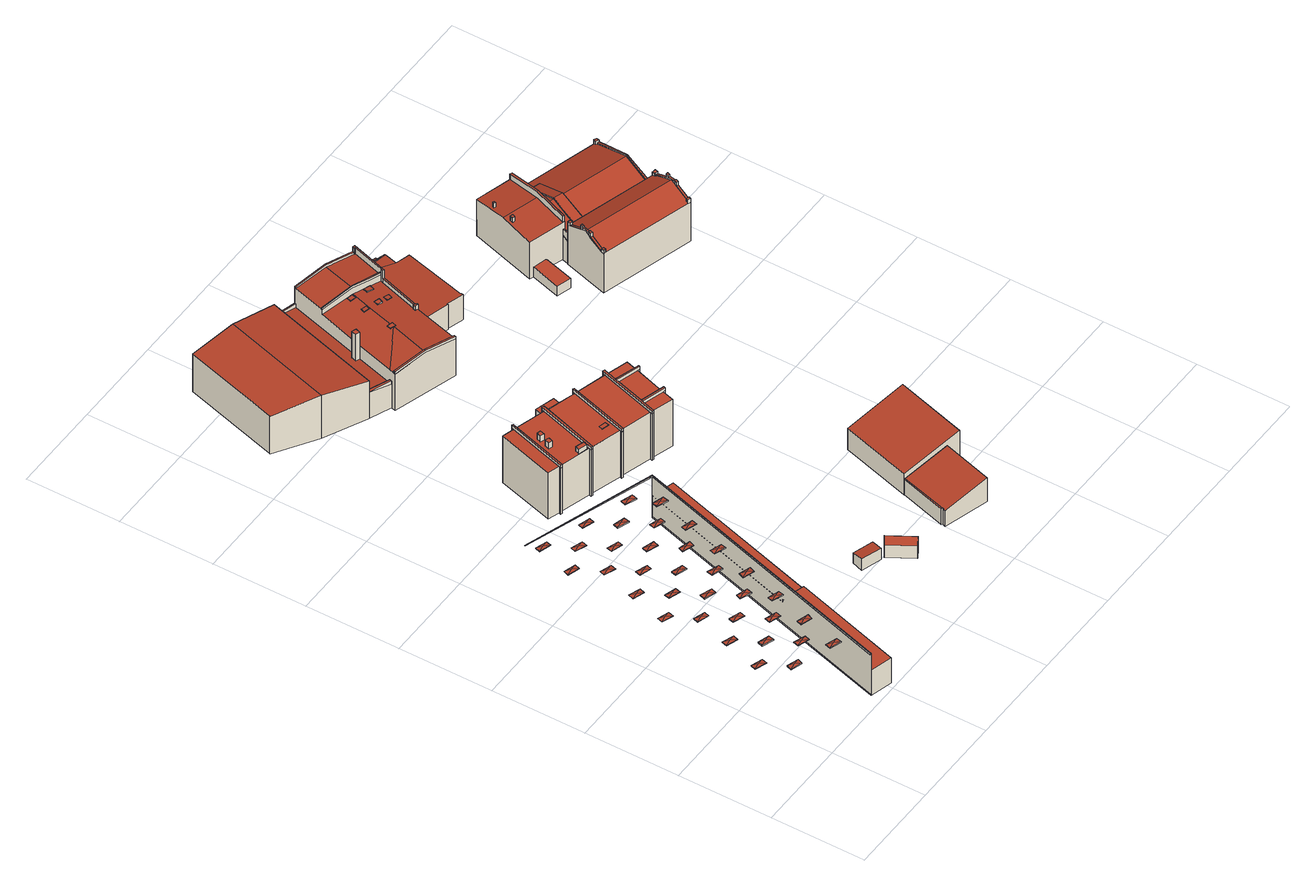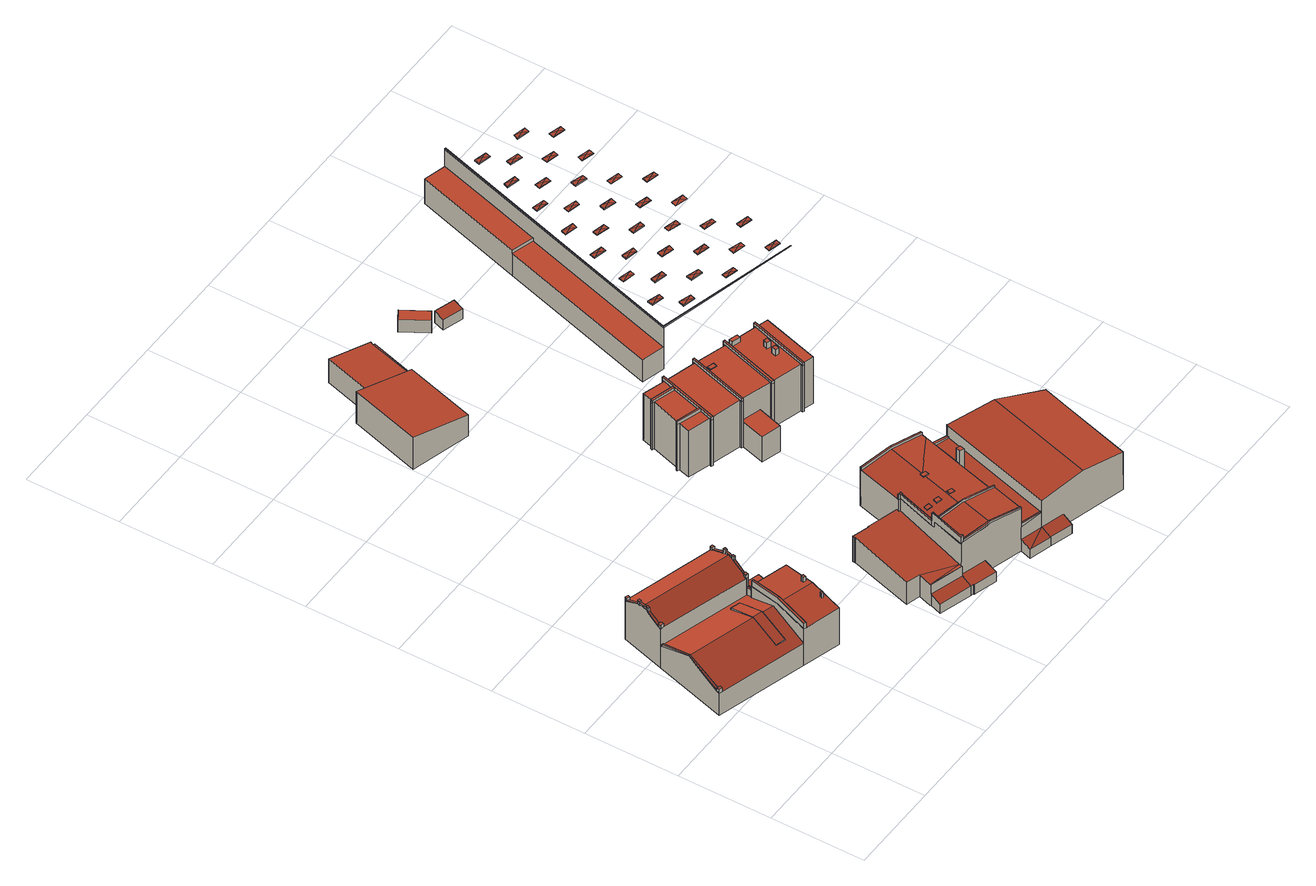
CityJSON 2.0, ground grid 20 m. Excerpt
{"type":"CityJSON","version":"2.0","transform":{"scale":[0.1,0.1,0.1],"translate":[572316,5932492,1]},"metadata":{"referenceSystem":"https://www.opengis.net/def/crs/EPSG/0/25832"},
"CityObjects":{
"building1":{"type":"Building","attributes":{"Grundfläche 2D":"6445.333892","Grundhöhe NN":"1.475"},"children":["building1-1","building1-2","building1-3","building1-4","building1-5","building1-6","building1-7","building1-8","building1-9","building1-10","building1-11","building1-12","building1-13","building1-14","building1-15","building1-16","building1-17","building1-18","building1-19","building1-20","building1-21","building1-22","building1-23","building1-24","building1-25","building1-26","building1-27","building1-28","building1-29","building1-30","building1-31","building1-32","building1-33","building1-34"],"geometry":[{"type":"MultiSurface","lod":"3","boundaries":[[[0,1,2,3]],[[4,5,6]],[[7,8,9,4]],[[4,9,3,2]],[[1,0,10,11]],[[4,6,7]],[[2,5,4]],[[1,5,2]]],"semantics":{"surfaces":[{"type":"WallSurface"},{"type":"RoofSurface"}],"values":[0,1,0,1,0,0,1,0]}}]},
"building1-1":{"type":"BuildingInstallation","parents":["building1"],"geometry":[{"type":"MultiSurface","lod":"3","boundaries":[[[12,13,14]],[[14,13,15]],[[16,13,12]],[[15,13,16]],[[17,18,12,14]],[[18,19,16,12]],[[19,20,15,16]],[[20,17,14,15]]],"semantics":{"surfaces":[{"type":"RoofSurface"},{"type":"WallSurface"}],"values":[0,0,0,0,1,1,1,1]}}]},
"building1-2":{"type":"BuildingInstallation","parents":["building1"],"geometry":[{"type":"MultiSurface","lod":"3","boundaries":[[[21,22,23]],[[23,22,24]],[[25,22,21]],[[24,22,25]],[[26,27,25,21]],[[28,26,21,23]],[[27,29,24,25]],[[29,28,23,24]]],"semantics":{"surfaces":[{"type":"RoofSurface"},{"type":"WallSurface"}],"values":[0,0,0,0,1,1,1,1]}}]},
"building1-3":{"type":"BuildingInstallation","parents":["building1"],"geometry":[{"type":"MultiSurface","lod":"3","boundaries":[[[30,31,32]],[[32,31,33]],[[34,31,30]],[[33,31,34]],[[35,36,30,32]],[[36,37,34,30]],[[37,38,33,34]],[[38,35,32,33]]],"semantics":{"surfaces":[{"type":"RoofSurface"},{"type":"WallSurface"}],"values":[0,0,0,0,1,1,1,1]}}]},
"building1-4":{"type":"BuildingInstallation","parents":["building1"],"geometry":[{"type":"MultiSurface","lod":"3","boundaries":[[[39,40,41]],[[41,40,42]],[[43,40,39]],[[42,40,43]],[[44,45,39,41]],[[45,46,43,39]],[[46,47,42,43]],[[47,44,41,42]]],"semantics":{"surfaces":[{"type":"RoofSurface"},{"type":"WallSurface"}],"values":[0,0,0,0,1,1,1,1]}}]},
"building1-5":{"type":"BuildingInstallation","parents":["building1"],"geometry":[{"type":"MultiSurface","lod":"3","boundaries":[[[48,49,50]],[[50,49,51]],[[52,49,48]],[[51,49,52]],[[53,48,50]],[[53,54,52,48]],[[54,51,52]]],"semantics":{"surfaces":[{"type":"RoofSurface"},{"type":"WallSurface"}],"values":[0,0,0,0,1,1,1]}}]},
"building1-6":{"type":"BuildingInstallation","parents":["building1"],"geometry":[{"type":"MultiSurface","lod":"3","boundaries":[[[55,56,57]],[[57,56,58]],[[59,56,55]],[[58,56,59]],[[60,61,57,58]],[[61,62,55,57]],[[62,63,59,55]],[[63,60,58,59]]],"semantics":{"surfaces":[{"type":"RoofSurface"},{"type":"WallSurface"}],"values":[0,0,0,0,1,1,1,1]}}]},
"building1-7":{"type":"BuildingInstallation","parents":["building1"],"geometry":[{"type":"MultiSurface","lod":"3","boundaries":[[[64,65,66]],[[66,65,67]],[[68,65,64]],[[67,65,68]],[[69,70,64,66]],[[70,71,68,64]],[[71,72,67,68]],[[72,69,66,67]]],"semantics":{"surfaces":[{"type":"RoofSurface"},{"type":"WallSurface"}],"values":[0,0,0,0,1,1,1,1]}}]},
"building1-8":{"type":"BuildingInstallation","parents":["building1"],"geometry":[{"type":"MultiSurface","lod":"3","boundaries":[[[73,74,75]],[[75,74,76]],[[77,74,73]],[[76,74,77]],[[78,79,73,75]],[[79,80,77,73]],[[80,81,76,77]],[[81,78,75,76]]],"semantics":{"surfaces":[{"type":"RoofSurface"},{"type":"WallSurface"}],"values":[0,0,0,0,1,1,1,1]}}]},
"building1-9":{"type":"BuildingInstallation","parents":["building1"],"geometry":[{"type":"MultiSurface","lod":"3","boundaries":[[[82,83,84]],[[84,83,85]],[[86,83,82]],[[85,83,86]],[[87,88,82,84]],[[88,89,86,82]],[[89,90,85,86]],[[90,87,84,85]]],"semantics":{"surfaces":[{"type":"RoofSurface"},{"type":"WallSurface"}],"values":[0,0,0,0,1,1,1,1]}}]},
"building1-10":{"type":"BuildingInstallation","parents":["building1"],"geometry":[{"type":"MultiSurface","lod":"3","boundaries":[[[91,92,93]],[[93,92,94]],[[95,92,91]],[[94,92,95]],[[96,91,93]],[[96,97,95,91]],[[97,94,95]]],"semantics":{"surfaces":[{"type":"RoofSurface"},{"type":"WallSurface"}],"values":[0,0,0,0,1,1,1]}}]},
"building1-11":{"type":"BuildingInstallation","parents":["building1"],"geometry":[{"type":"MultiSurface","lod":"3","boundaries":[[[98,99,100]],[[100,99,101]],[[102,99,98]],[[101,99,102]],[[103,104,98,100]],[[104,105,102,98]],[[105,106,101,102]],[[106,103,100,101]]],"semantics":{"surfaces":[{"type":"RoofSurface"},{"type":"WallSurface"}],"values":[0,0,0,0,1,1,1,1]}}]},
"building1-12":{"type":"BuildingInstallation","parents":["building1"],"geometry":[{"type":"MultiSurface","lod":"3","boundaries":[[[107,108,109]],[[109,108,110]],[[111,108,107]],[[110,108,111]],[[112,113,107,109]],[[113,114,111,107]],[[114,115,110,111]],[[115,112,109,110]]],"semantics":{"surfaces":[{"type":"RoofSurface"},{"type":"WallSurface"}],"values":[0,0,0,0,1,1,1,1]}}]},
"building1-13":{"type":"BuildingInstallation","parents":["building1"],"geometry":[{"type":"MultiSurface","lod":"3","boundaries":[[[116,117,118]],[[118,117,119]],[[120,117,116]],[[119,117,120]],[[118,119,121,122]],[[122,123,116,118]],[[123,124,120,116]],[[124,121,119,120]]],"semantics":{"surfaces":[{"type":"RoofSurface"},{"type":"WallSurface"}],"values":[0,0,0,0,1,1,1,1]}}]},
"building1-14":{"type":"BuildingInstallation","parents":["building1"],"geometry":[{"type":"MultiSurface","lod":"3","boundaries":[[[125,126,127]],[[127,126,128]],[[129,126,125]],[[128,126,129]],[[130,131,125,127]],[[131,132,129,125]],[[132,133,128,129]],[[133,130,127,128]]],"semantics":{"surfaces":[{"type":"RoofSurface"},{"type":"WallSurface"}],"values":[0,0,0,0,1,1,1,1]}}]},
"building1-15":{"type":"BuildingInstallation","parents":["building1"],"geometry":[{"type":"MultiSurface","lod":"3","boundaries":[[[134,135,136]],[[136,135,137]],[[138,135,134]],[[137,135,138]],[[139,140,134,136]],[[140,141,138,134]],[[141,142,137,138]],[[142,139,136,137]]],"semantics":{"surfaces":[{"type":"RoofSurface"},{"type":"WallSurface"}],"values":[0,0,0,0,1,1,1,1]}}]},
"building1-16":{"type":"BuildingInstallation","parents":["building1"],"geometry":[{"type":"MultiSurface","lod":"3","boundaries":[[[143,144,145]],[[145,144,146]],[[147,144,143]],[[146,144,147]],[[148,143,145]],[[148,149,147,143]],[[149,146,147]]],"semantics":{"surfaces":[{"type":"RoofSurface"},{"type":"WallSurface"}],"values":[0,0,0,0,1,1,1]}}]},
"building1-17":{"type":"BuildingInstallation","parents":["building1"],"geometry":[{"type":"MultiSurface","lod":"3","boundaries":[[[150,151,152]],[[152,151,153]],[[154,151,150]],[[153,151,154]],[[155,156,152,153]],[[156,157,150,152]],[[157,158,154,150]],[[158,155,153,154]]],"semantics":{"surfaces":[{"type":"RoofSurface"},{"type":"WallSurface"}],"values":[0,0,0,0,1,1,1,1]}}]},
"building1-18":{"type":"BuildingInstallation","parents":["building1"],"geometry":[{"type":"MultiSurface","lod":"3","boundaries":[[[159,160,161]],[[161,160,162]],[[163,160,159]],[[162,160,163]],[[164,165,161,162]],[[165,166,159,161]],[[166,167,163,159]],[[167,164,162,163]]],"semantics":{"surfaces":[{"type":"RoofSurface"},{"type":"WallSurface"}],"values":[0,0,0,0,1,1,1,1]}}]},
"building1-19":{"type":"BuildingInstallation","parents":["building1"],"geometry":[{"type":"MultiSurface","lod":"3","boundaries":[[[168,169,170]],[[170,169,171]],[[172,169,168]],[[171,169,172]],[[170,171,173,174]],[[175,168,170,174]],[[175,176,172,168]],[[176,173,171,172]]],"semantics":{"surfaces":[{"type":"RoofSurface"},{"type":"WallSurface"}],"values":[0,0,0,0,1,1,1,1]}}]},
"building1-20":{"type":"BuildingInstallation","parents":["building1"],"geometry":[{"type":"MultiSurface","lod":"3","boundaries":[[[177,178,179]],[[179,178,180]],[[181,178,177]],[[180,178,181]],[[177,179,182,183]],[[181,177,183,184]],[[184,185,180,181]],[[185,182,179,180]]],"semantics":{"surfaces":[{"type":"RoofSurface"},{"type":"WallSurface"}],"values":[0,0,0,0,1,1,1,1]}}]},
"building1-21":{"type":"BuildingInstallation","parents":["building1"],"geometry":[{"type":"MultiSurface","lod":"3","boundaries":[[[186,187,188]],[[188,187,189]],[[190,187,186]],[[189,187,190]],[[191,192,186,188]],[[190,186,192,193]],[[194,189,190,193]],[[194,191,188,189]]],"semantics":{"surfaces":[{"type":"RoofSurface"},{"type":"WallSurface"}],"values":[0,0,0,0,1,1,1,1]}}]},
"building1-22":{"type":"BuildingInstallation","parents":["building1"],"geometry":[{"type":"MultiSurface","lod":"3","boundaries":[[[195,196,197]],[[197,196,198]],[[199,196,195]],[[198,196,199]],[[200,195,197]],[[200,201,199,195]],[[201,198,199]]],"semantics":{"surfaces":[{"type":"RoofSurface"},{"type":"WallSurface"}],"values":[0,0,0,0,1,1,1]}}]},
"building1-23":{"type":"BuildingInstallation","parents":["building1"],"geometry":[{"type":"MultiSurface","lod":"3","boundaries":[[[202,203,204]],[[204,203,205]],[[206,203,202]],[[205,203,206]],[[207,202,204,208]],[[207,209,206,202]],[[209,210,205,206]],[[210,208,204,205]]],"semantics":{"surfaces":[{"type":"RoofSurface"},{"type":"WallSurface"}],"values":[0,0,0,0,1,1,1,1]}}]},
"building1-24":{"type":"BuildingInstallation","parents":["building1"],"geometry":[{"type":"MultiSurface","lod":"3","boundaries":[[[211,212,213]],[[213,212,214]],[[215,212,211]],[[214,212,215]],[[216,217,213,214]],[[217,218,211,213]],[[218,219,215,211]],[[219,216,214,215]]],"semantics":{"surfaces":[{"type":"RoofSurface"},{"type":"WallSurface"}],"values":[0,0,0,0,1,1,1,1]}}]},
"building1-25":{"type":"BuildingInstallation","parents":["building1"],"geometry":[{"type":"MultiSurface","lod":"3","boundaries":[[[220,221,222]],[[222,221,223]],[[224,221,220]],[[223,221,224]],[[225,220,222,226]],[[225,227,224,220]],[[227,228,223,224]],[[222,223,228,226]]],"semantics":{"surfaces":[{"type":"RoofSurface"},{"type":"WallSurface"}],"values":[0,0,0,0,1,1,1,1]}}]},
"building1-26":{"type":"BuildingInstallation","parents":["building1"],"geometry":[{"type":"MultiSurface","lod":"3","boundaries":[[[229,230,231]],[[231,230,232]],[[233,230,229]],[[232,230,233]],[[234,235,229,231]],[[235,236,233,229]],[[236,237,232,233]],[[237,234,231,232]]],"semantics":{"surfaces":[{"type":"RoofSurface"},{"type":"WallSurface"}],"values":[0,0,0,0,1,1,1,1]}}]},
"building1-27":{"type":"BuildingInstallation","parents":["building1"],"geometry":[{"type":"MultiSurface","lod":"3","boundaries":[[[238,239,240]],[[240,239,241]],[[242,239,238]],[[241,239,242]],[[243,244,238,240]],[[244,245,242,238]],[[245,246,241,242]],[[246,243,240,241]]],"semantics":{"surfaces":[{"type":"RoofSurface"},{"type":"WallSurface"}],"values":[0,0,0,0,1,1,1,1]}}]},
"building1-28":{"type":"BuildingInstallation","parents":["building1"],"geometry":[{"type":"MultiSurface","lod":"3","boundaries":[[[247,248,249]],[[249,248,250]],[[251,248,247]],[[250,248,251]],[[252,253,247,249]],[[253,254,251,247]],[[254,255,250,251]],[[255,252,249,250]]],"semantics":{"surfaces":[{"type":"RoofSurface"},{"type":"WallSurface"}],"values":[0,0,0,0,1,1,1,1]}}]},
"building1-29":{"type":"BuildingInstallation","parents":["building1"],"geometry":[{"type":"MultiSurface","lod":"3","boundaries":[[[256,257,258]],[[258,257,259]],[[260,257,256]],[[259,257,260]],[[261,262,256,258]],[[262,263,260,256]],[[263,264,259,260]],[[264,261,258,259]]],"semantics":{"surfaces":[{"type":"RoofSurface"},{"type":"WallSurface"}],"values":[0,0,0,0,1,1,1,1]}}]},
"building1-30":{"type":"BuildingInstallation","parents":["building1"],"geometry":[{"type":"MultiSurface","lod":"3","boundaries":[[[265,266,267]],[[267,266,268]],[[269,266,265]],[[268,266,269]],[[270,271,265,267]],[[271,272,269,265]],[[272,273,268,269]],[[273,270,267,268]]],"semantics":{"surfaces":[{"type":"RoofSurface"},{"type":"WallSurface"}],"values":[0,0,0,0,1,1,1,1]}}]},
"building1-31":{"type":"BuildingInstallation","parents":["building1"],"geometry":[{"type":"MultiSurface","lod":"3","boundaries":[[[274,275,276]],[[276,275,277]],[[278,275,274]],[[277,275,278]],[[279,280,274,276]],[[280,281,278,274]],[[281,282,277,278]],[[282,279,276,277]]],"semantics":{"surfaces":[{"type":"RoofSurface"},{"type":"WallSurface"}],"values":[0,0,0,0,1,1,1,1]}}]},
"building1-32":{"type":"BuildingInstallation","parents":["building1"],"geometry":[{"type":"MultiSurface","lod":"3","boundaries":[[[283,284,285]],[[285,284,286]],[[287,284,283]],[[286,284,287]],[[288,289,287,283]],[[290,288,283,285]],[[289,291,286,287]],[[291,290,285,286]]],"semantics":{"surfaces":[{"type":"RoofSurface"},{"type":"WallSurface"}],"values":[0,0,0,0,1,1,1,1]}}]},
"building1-33":{"type":"BuildingInstallation","parents":["building1"],"geometry":[{"type":"MultiSurface","lod":"3","boundaries":[[[292,293,294]],[[294,293,295]],[[296,293,292]],[[295,293,296]],[[297,298,296,292]],[[299,297,292,294]],[[298,300,295,296]],[[300,299,294,295]]],"semantics":{"surfaces":[{"type":"RoofSurface"},{"type":"WallSurface"}],"values":[0,0,0,0,1,1,1,1]}}]},
"building1-34":{"type":"BuildingInstallation","parents":["building1"],"geometry":[{"type":"MultiSurface","lod":"3","boundaries":[[[301,302,303]],[[303,302,304]],[[305,302,301]],[[304,302,305]],[[306,307,301,303]],[[307,308,305,301]],[[308,309,304,305]],[[309,306,303,304]]],"semantics":{"surfaces":[{"type":"RoofSurface"},{"type":"WallSurface"}],"values":[0,0,0,0,1,1,1,1]}}]},
"building2":{"type":"Building","attributes":{"Grundfläche 2D":"297.564912","Grundhöhe NN":"1.250"},"geometry":[{"type":"Solid","lod":"3","boundaries":[[[[310,311,312,313]],[[314,315,316,317]],[[312,318,319,314,313]],[[313,314,317,310]],[[310,317,320,321,311]],[[312,311,321,318]],[[317,316,322,320]],[[315,314,319,323]],[[316,315,323,322]],[[321,320,322,323,319,318]]]],"semantics":{"surfaces":[{"type":"RoofSurface"},{"type":"WallSurface"},{"type":"GroundSurface"}],"values":[[0,0,1,1,1,1,1,1,1,2]]}}]},
"building3":{"type":"Building","attributes":{"Grundfläche 2D":"11.415961","Grundhöhe NN":"1.792"},"geometry":[{"type":"Solid","lod":"3","boundaries":[[[[324,325,326,327]],[[328,329,327,326]],[[329,330,324,327]],[[330,331,325,324]],[[331,328,326,325]],[[331,330,329,328]]]],"semantics":{"surfaces":[{"type":"RoofSurface"},{"type":"WallSurface"},{"type":"GroundSurface"}],"values":[[0,1,1,1,1,2]]}}]},
"building4":{"type":"Building","attributes":{"Grundfläche 2D":"14.714304","Grundhöhe NN":"1.903"},"geometry":[{"type":"Solid","lod":"3","boundaries":[[[[332,333,334,335]],[[336,337,335,334]],[[337,338,332,335]],[[338,339,333,332]],[[339,336,334,333]],[[339,338,337,336]]]],"semantics":{"surfaces":[{"type":"RoofSurface"},{"type":"WallSurface"},{"type":"GroundSurface"}],"values":[[0,1,1,1,1,2]]}}]},
"building5":{"type":"Building","attributes":{"Grundfläche 2D":"395.730261","Grundhöhe NN":"1.300"},"children":["building5-1","building5-2","building5-3","building5-4","building5-5","building5-6","building5-7","building5-8","building5-9","building5-10"],"geometry":[{"type":"Solid","lod":"3","boundaries":[[[[340,341,342,343,344,345,346,347,348,349,350,351,352,353,354,355,356,357,358,359,360,361,362,363,364,365,366,367,368,369,370,371,372,373,374,375,376,377,378,379,380,381,382,383,384]],[[385,386,387,388]],[[356,355,389,390]],[[357,356,390,391]],[[358,357,391,392]],[[359,358,392,393]],[[360,359,393,394]],[[361,360,394,395]],[[362,361,395,396]],[[363,362,396,397]],[[364,363,397,398]],[[365,364,398,399]],[[366,365,399,400]],[[367,366,400,401]],[[368,367,401,402]],[[369,368,402,403]],[[370,369,403,404]],[[371,370,404,405]],[[372,371,405,406]],[[373,372,406,407]],[[374,373,407,408]],[[375,374,408,409]],[[376,375,409,410]],[[377,376,410,411]],[[378,377,411,412]],[[379,378,412,413]],[[380,379,413,414]],[[381,380,414,415]],[[382,381,415,416]],[[383,382,416,417]],[[384,383,417,418]],[[340,384,418,419]],[[341,340,419,420]],[[342,341,420,421]],[[343,342,421,422]],[[344,343,422,423]],[[424,425,346,345,344,423,426,385,388]],[[347,346,425,427]],[[348,347,427,428]],[[349,348,428,429]],[[350,349,429,430]],[[351,350,430,431]],[[352,351,431,432]],[[353,352,432,433]],[[354,353,433,434]],[[355,354,434,389]],[[386,385,426,435]],[[387,386,435,436]],[[388,387,436,424]],[[413,412,411,410,409,408,407,406,405,404,403,402,401,400,399,398,397,396,395,394,393,392,391,390,389,434,433,432,431,430,429,428,427,425,424,436,435,426,423,422,421,420,419,418,417,416,415,414]]]],"semantics":{"surfaces":[{"type":"RoofSurface"},{"type":"WallSurface"},{"type":"GroundSurface"}],"values":[[0,0,1,1,1,1,1,1,1,1,1,1,1,1,1,1,1,1,1,1,1,1,1,1,1,1,1,1,1,1,1,1,1,1,1,1,1,1,1,1,1,1,1,1,1,1,1,1,1,2]]}}]},
"building5-1":{"type":"BuildingInstallation","parents":["building5"],"geometry":[{"type":"MultiSurface","lod":"3","boundaries":[[[437,438,439,440]],[[377,378,438,437,441]],[[378,379,439,438]],[[379,380,442,440,439]]],"semantics":{"surfaces":[{"type":"RoofSurface"},{"type":"WallSurface"}],"values":[0,1,1,1]}}]},
"building5-2":{"type":"BuildingInstallation","parents":["building5"],"geometry":[{"type":"MultiSurface","lod":"3","boundaries":[[[443,444,445,446]],[[366,367,341,342,444,443]],[[342,343,445,444]],[[343,344,364,365,446,445]],[[365,366,443,446]]],"semantics":{"surfaces":[{"type":"RoofSurface"},{"type":"WallSurface"}],"values":[0,1,1,1,1]}}]},
"building5-3":{"type":"BuildingInstallation","parents":["building5"],"geometry":[{"type":"MultiSurface","lod":"3","boundaries":[[[447,448,449,450]],[[450,449,451,452]],[[447,450,452,453]],[[448,447,453,454]],[[449,448,454,451]]],"semantics":{"surfaces":[{"type":"RoofSurface"},{"type":"WallSurface"}],"values":[0,1,1,1,1]}}]},
"building5-4":{"type":"BuildingInstallation","parents":["building5"],"geometry":[{"type":"MultiSurface","lod":"3","boundaries":[[[455,456,457,458]],[[358,359,350,351,456,455]],[[351,352,457,456]],[[352,353,356,357,458,457]],[[357,358,455,458]]],"semantics":{"surfaces":[{"type":"RoofSurface"},{"type":"WallSurface"}],"values":[0,1,1,1,1]}}]},
"building5-5":{"type":"BuildingInstallation","parents":["building5"],"geometry":[{"type":"MultiSurface","lod":"3","boundaries":[[[459,460,461,462]],[[463,464,462,461]],[[459,462,464,465]],[[465,466,460,459]],[[461,460,466,463]]],"semantics":{"surfaces":[{"type":"RoofSurface"},{"type":"WallSurface"}],"values":[0,1,1,1,1]}}]},
"building5-6":{"type":"BuildingInstallation","parents":["building5"],"geometry":[{"type":"MultiSurface","lod":"3","boundaries":[[[467,468,469,470]],[[470,469,471,472]],[[472,473,467,470]],[[468,467,473,474]],[[474,471,469,468]]],"semantics":{"surfaces":[{"type":"RoofSurface"},{"type":"WallSurface"}],"values":[0,1,1,1,1]}}]},
"building5-7":{"type":"BuildingInstallation","parents":["building5"],"geometry":[{"type":"MultiSurface","lod":"3","boundaries":[[[475,476,477,478]],[[479,480,478,477]],[[475,478,480,481]],[[481,482,476,475]],[[477,476,482,479]]],"semantics":{"surfaces":[{"type":"RoofSurface"},{"type":"WallSurface"}],"values":[0,1,1,1,1]}}]},
"building5-8":{"type":"BuildingInstallation","parents":["building5"],"geometry":[{"type":"MultiSurface","lod":"3","boundaries":[[[483,484,485,486]],[[362,363,346,347,484,483]],[[485,484,347,348]],[[348,349,360,361,486,485]],[[361,362,483,486]]],"semantics":{"surfaces":[{"type":"RoofSurface"},{"type":"WallSurface"}],"values":[0,1,1,1,1]}}]},
"building5-9":{"type":"BuildingInstallation","parents":["building5"],"geometry":[{"type":"MultiSurface","lod":"3","boundaries":[[[487,488,489,437,440,490,491,492]],[[370,371,493,488,487]],[[489,494,441,437]],[[490,440,442,382,383]],[[383,384,491,490]],[[384,340,368,369,492,491]],[[369,370,487,492]]],"semantics":{"surfaces":[{"type":"RoofSurface"},{"type":"WallSurface"}],"values":[0,1,1,1,1,1,1]}}]},
"building5-10":{"type":"BuildingInstallation","parents":["building5"],"geometry":[{"type":"MultiSurface","lod":"3","boundaries":[[[488,495,496,489]],[[373,374,495,488,493]],[[374,375,496,495]],[[375,376,494,489,496]]],"semantics":{"surfaces":[{"type":"RoofSurface"},{"type":"WallSurface"}],"values":[0,1,1,1]}}]},
"building6":{"type":"Building","attributes":{"Grundfläche 2D":"112.588623","Grundhöhe NN":"1.472"},"geometry":[{"type":"Solid","lod":"3","boundaries":[[[[497,498,499,500,501]],[[502,497,501,503]],[[503,501,500,504,505]],[[502,503,505,506]],[[497,502,506,507]],[[498,497,507,508]],[[499,498,508,509]],[[500,499,509,504]],[[507,506,505,504,509,508]]]],"semantics":{"surfaces":[{"type":"RoofSurface"},{"type":"WallSurface"},{"type":"GroundSurface"}],"values":[[0,0,1,1,1,1,1,1,2]]}}]},
"building7":{"type":"Building","attributes":{"Grundfläche 2D":"1225.208407","Grundhöhe NN":"1.950"},"children":["building7-1","building7-2","building7-3","building7-4","building7-5","building7-6","building7-7","building7-8","building7-9","building7-10","building7-11","building7-12","building7-13","building7-14"],"geometry":[{"type":"Solid","lod":"3","boundaries":[[[[510,511,512,513,514,515,516,517,518,519,520,521,522]],[[523,524,525,526,527,528,529,530]],[[523,531,532,533,534,524]],[[535,536,537,538,539,540,527,526,525,524,534,533,541,542,543]],[[544,545,546]],[[547,548,549,550,546,545,551,552,553,554]],[[547,554,555,556,557,558,549,548]],[[559,560,561,562,563,564]],[[559,564,565,566,567,568]],[[569,570,571]],[[569,571,572]],[[569,573,574,575]],[[576,577,578,579,580,581,582]],[[583,584,585,586,587,588,589,590,591,592,593,594,595,596,597]],[[598,588,587]],[[599,600,598]],[[598,600,601,588]],[[602,603,604,605]],[[546,550,549,558,528,527,540]],[[540,544,546]],[[540,539,544]],[[562,561,560,606,607]],[[608,564,563,562,607,609]],[[610,518,611,566,565,564,608,612]],[[517,516,515,613,568,567,566,611,518]],[[606,560,559,568,613,515,569,575,614]],[[571,570,615,616]],[[572,571,616,617]],[[575,574,618,614]],[[572,573,569]],[[573,572,617,618,574]],[[619,520,519,518,610,620]],[[514,570,569,515]],[[536,592,591,537]],[[588,601,551,545,544,539,538,537,591,590,589]],[[615,570,514,621,555,554,553,552,551,601,578,577,622]],[[513,512,511,510,522,521,520,619,623,532,531,523,530,529,528,558,557,556,555,621,514]],[[541,533,532,623,624]],[[592,536,535,543,542,541,624,625,594,593]],[[580,579,604,603]],[[580,603,626,627,581]],[[582,581,627,628]],[[576,582,628,629]],[[577,576,629,622]],[[595,594,625,630]],[[596,595,630,631]],[[632,583,597,596,631,633]],[[584,583,632,634]],[[585,584,634,635]],[[586,585,635,636]],[[587,586,636,637]],[[638,605,599,598,587,637,639]],[[600,599,605,604,579]],[[600,579,578,601]],[[602,605,638,640]],[[603,602,640,626]],[[610,612,608,609,607,606,614,618,617,616,615,622,629,628,627,626,640,638,639,637,636,635,634,632,633,631,630,625,624,623,619,620]]]],"semantics":{"surfaces":[{"type":"RoofSurface"},{"type":"WallSurface"},{"type":"GroundSurface"}],"values":[[0,0,0,0,0,0,0,0,0,0,0,0,0,0,0,0,0,0,1,1,1,1,1,1,1,1,1,1,1,1,1,1,1,1,1,1,1,1,1,1,1,1,1,1,1,1,1,1,1,1,1,1,1,1,1,1,2]]}}]},
"building7-1":{"type":"BuildingInstallation","parents":["building7"],"geometry":[{"type":"MultiSurface","lod":"3","boundaries":[[[641,642,643,611,644]],[[520,521,642,641]],[[521,517,643,642]],[[518,611,643,517]],[[518,519,520,641,644,611]]],"semantics":{"surfaces":[{"type":"RoofSurface"},{"type":"WallSurface"}],"values":[0,1,1,1,1]}}]},
"building7-2":{"type":"BuildingInstallation","parents":["building7"],"geometry":[{"type":"MultiSurface","lod":"3","boundaries":[[[645,646,647,648]],[[648,647,530,522,510,529]],[[649,645,648,529,510]],[[649,650,646,645]],[[522,530,647,646,650]]],"semantics":{"surfaces":[{"type":"RoofSurface"},{"type":"WallSurface"}],"values":[0,1,1,1,1]}}]},
"building7-3":{"type":"BuildingInstallation","parents":["building7"],"geometry":[{"type":"MultiSurface","lod":"3","boundaries":[[[651,621,613,652]],[[515,516,652,613]],[[516,513,651,652]],[[513,514,621,651]],[[514,515,613,621]]],"semantics":{"surfaces":[{"type":"RoofSurface"},{"type":"WallSurface"}],"values":[0,1,1,1,1]}}]},
"building7-4":{"type":"BuildingInstallation","parents":["building7"],"geometry":[{"type":"MultiSurface","lod":"3","boundaries":[[[653,654,655,656]],[[654,653,657,658]],[[658,659,655,654]],[[656,655,659,660]],[[653,656,660,657]]],"semantics":{"surfaces":[{"type":"RoofSurface"},{"type":"WallSurface"}],"values":[0,1,1,1,1]}}]},
"building7-5":{"type":"BuildingInstallation","parents":["building7"],"geometry":[{"type":"MultiSurface","lod":"3","boundaries":[[[661,662,663,664]],[[662,661,665,666]],[[667,665,661,664]],[[664,663,668,667]],[[666,668,663,662]]],"semantics":{"surfaces":[{"type":"RoofSurface"},{"type":"WallSurface"}],"values":[0,1,1,1,1]}}]},
"building7-6":{"type":"BuildingInstallation","parents":["building7"],"geometry":[{"type":"MultiSurface","lod":"3","boundaries":[[[669,670,671,672]],[[672,671,673,674]],[[670,669,675,676]],[[669,672,674,675]],[[671,670,676,673]]],"semantics":{"surfaces":[{"type":"RoofSurface"},{"type":"WallSurface"}],"values":[0,1,1,1,1]}}]},
"building7-7":{"type":"BuildingInstallation","parents":["building7"],"geometry":[{"type":"MultiSurface","lod":"3","boundaries":[[[677,678,679,680]],[[681,678,677,682]],[[680,679,541,542]],[[531,682,677,680,542,534]],[[681,682,531,532]],[[541,679,678,681,532,533]]],"semantics":{"surfaces":[{"type":"RoofSurface"},{"type":"WallSurface"}],"values":[0,0,1,1,1,1]}}]},
"building7-8":{"type":"BuildingInstallation","parents":["building7"],"geometry":[{"type":"MultiSurface","lod":"3","boundaries":[[[683,684,685,686]],[[685,684,687,688,689,690,691]],[[692,693,689,688,687,684,683,556,547,694]],[[691,690,552,553,554,555,686,685]],[[683,686,555,556]]],"semantics":{"surfaces":[{"type":"RoofSurface"},{"type":"WallSurface"}],"values":[0,0,1,1,1]}}]},
"building7-9":{"type":"BuildingInstallation","parents":["building7"],"geometry":[{"type":"MultiSurface","lod":"3","boundaries":[[[695,696,697,698,699,700]],[[701,702,698,697]],[[702,703,704,700,699,698]],[[696,695,700,704,705]],[[705,701,697,696]]],"semantics":{"surfaces":[{"type":"RoofSurface"},{"type":"WallSurface"}],"values":[0,1,1,1,1]}}]},
"building7-10":{"type":"BuildingInstallation","parents":["building7"],"geometry":[{"type":"MultiSurface","lod":"3","boundaries":[[[706,707,708,709,710]],[[707,711,524,712,708]],[[709,708,712,713]],[[709,713,525,714,710]],[[707,706,710,714,715,711]]],"semantics":{"surfaces":[{"type":"RoofSurface"},{"type":"WallSurface"}],"values":[0,1,1,1,1]}}]},
"building7-11":{"type":"BuildingInstallation","parents":["building7"],"geometry":[{"type":"MultiSurface","lod":"3","boundaries":[[[716,717,718,719,720,721,722]],[[719,723,724,725,720]],[[726,727,728,548,729,557,724,723,719,718,717,716]],[[725,724,557,558]],[[720,725,558,549,550,546,722,721]]],"semantics":{"surfaces":[{"type":"RoofSurface"},{"type":"WallSurface"}],"values":[0,0,1,1,1]}}]},
"building7-12":{"type":"BuildingInstallation","parents":["building7"],"geometry":[{"type":"MultiSurface","lod":"3","boundaries":[[[730,731,732,733,734,735,736,737,738]],[[552,690,731,730,551]],[[690,689,693,739,733,732,731]],[[739,740,734,733]],[[735,734,740,726,716,722]],[[540,735,722,546]],[[741,742,736,735,540]],[[742,743,737,736]],[[743,538,539,544,545,551,730,738,737]]],"semantics":{"surfaces":[{"type":"RoofSurface"},{"type":"WallSurface"}],"values":[0,1,1,1,1,1,1,1,1]}}]},
"building7-13":{"type":"BuildingInstallation","parents":["building7"],"geometry":[{"type":"MultiSurface","lod":"3","boundaries":[[[744,745,746,747]],[[747,746,748,749]],[[744,747,749,750]],[[745,744,750,751]],[[746,745,751,748]]],"semantics":{"surfaces":[{"type":"RoofSurface"},{"type":"WallSurface"}],"values":[0,1,1,1,1]}}]},
"building7-14":{"type":"BuildingInstallation","parents":["building7"],"geometry":[{"type":"MultiSurface","lod":"3","boundaries":[[[752,753,754,755,756,757,758,743,742,759,760]],[[536,537,758,757]],[[537,538,743,758]],[[761,762,760,759,742,741]],[[762,763,752,760]],[[763,764,765,754,753,752]],[[756,755,754,765,766,535]],[[535,536,757,756]]],"semantics":{"surfaces":[{"type":"RoofSurface"},{"type":"WallSurface"}],"values":[0,1,1,1,1,1,1,1]}}]},
"building8":{"type":"Building","attributes":{"Grundfläche 2D":"204.482971","Grundhöhe NN":"1.322"},"geometry":[{"type":"Solid","lod":"3","boundaries":[[[[767,768,769,770]],[[768,767,771,772]],[[769,768,772,773]],[[770,769,773,774]],[[767,770,774,771]],[[772,771,774,773]]]],"semantics":{"surfaces":[{"type":"RoofSurface"},{"type":"WallSurface"},{"type":"GroundSurface"}],"values":[[0,1,1,1,1,2]]}}]},
"building9":{"type":"Building","attributes":{"Grundfläche 2D":"671.914850","Grundhöhe NN":"1.957"},"children":["building9-1","building9-2","building9-3","building9-4","building9-5","building9-6","building9-7","building9-8","building9-9","building9-10","building9-11","building9-12","building9-13","building9-14","building9-15","building9-16","building9-17","building9-18","building9-19","building9-20"],"geometry":[{"type":"Solid","lod":"3","boundaries":[[[[775,776,777,778,779,780]],[[781,780,779,782]],[[783,784,785,786,787,788]],[[787,786,789,790,791,792,788]],[[793,794,795,796,797,798,799,800,801,802,803]],[[804,805,806,807,808,809,810,811,812,813,801,800,799,814,815,816,817,818,796,795,819]],[[820,821,822,823]],[[824,825,826,827,828,829,830,831,832,833,821,834,835,836,837,838,839,840],[820,823,822,821]],[[841,842,843,844,845,846,847,848,828,827,826,825,849,850]],[[851,852,853,854]],[[780,796,818,817,816,815,777,776,775]],[[815,814,778,777]],[[814,799,779,778]],[[799,798,782,779]],[[798,797,781,782]],[[780,781,797,796]],[[789,786,785,855,856]],[[854,853,857,858,806,805,804,791,790,789,856,859]],[[794,783,788,792,791,804,819,795]],[[784,783,794,860,855,785]],[[794,793,803,861,860]],[[807,806,858,862]],[[803,802,801,813,812,863,861]],[[809,835,834,821,833,832,812,811,810]],[[836,835,809,808,864]],[[807,862,865,838,837,836,864,808]],[[842,841,850,849,825,824,840,839,838,865,866]],[[845,844,843,842,866,867]],[[831,830,829,828,848,847,846,845,867,863,812,832]],[[851,854,859,868]],[[852,851,868,869]],[[853,852,869,857]],[[858,857,869,868,859,856,855,860,861,863,867,866,865,862]]]],"semantics":{"surfaces":[{"type":"RoofSurface"},{"type":"WallSurface"},{"type":"GroundSurface"}],"values":[[0,0,0,0,0,0,0,0,0,0,1,1,1,1,1,1,1,1,1,1,1,1,1,1,1,1,1,1,1,1,1,1,2]]}}]},
"building9-1":{"type":"BuildingInstallation","parents":["building9"],"geometry":[{"type":"MultiSurface","lod":"3","boundaries":[[[870,871,872,873]],[[871,870,803,793]],[[793,874,872,871]],[[873,872,874,875,876,877]],[[803,870,873,877,802]]],"semantics":{"surfaces":[{"type":"RoofSurface"},{"type":"WallSurface"}],"values":[0,1,1,1,1]}}]},
"building9-2":{"type":"BuildingInstallation","parents":["building9"],"geometry":[{"type":"MultiSurface","lod":"3","boundaries":[[[878,879,864,880]],[[880,864,808,805]],[[878,880,805,806]],[[879,878,806,807]],[[864,879,807,808]]],"semantics":{"surfaces":[{"type":"RoofSurface"},{"type":"WallSurface"}],"values":[0,1,1,1,1]}}]},
"building9-3":{"type":"BuildingInstallation","parents":["building9"],"geometry":[{"type":"MultiSurface","lod":"3","boundaries":[[[881,877,876,882]],[[883,881,882,884]],[[882,876,875,800,885,884]],[[885,813,883,884]],[[813,801,802,877,881,883]]],"semantics":{"surfaces":[{"type":"RoofSurface"},{"type":"WallSurface"}],"values":[0,0,1,1,1]}}]},
"building9-4":{"type":"BuildingInstallation","parents":["building9"],"geometry":[{"type":"MultiSurface","lod":"3","boundaries":[[[886,887,888,889,890,891,892]],[[821,893,890,889]],[[890,893,822,891]],[[822,820,892,891]],[[892,820,894,895,896,886]],[[832,887,886,896,831]],[[832,833,821,889,888,887]]],"semantics":{"surfaces":[{"type":"RoofSurface"},{"type":"WallSurface"}],"values":[0,1,1,1,1,1,1]}}]},
"building9-5":{"type":"BuildingInstallation","parents":["building9"],"geometry":[{"type":"MultiSurface","lod":"3","boundaries":[[[897,898,899,900]],[[901,898,897,902,826]],[[899,824,825,849,900]]],"semantics":{"surfaces":[{"type":"RoofSurface"},{"type":"WallSurface"}],"values":[0,1,1]}}]},
"building9-6":{"type":"BuildingInstallation","parents":["building9"],"geometry":[{"type":"MultiSurface","lod":"3","boundaries":[[[903,904,905,906]],[[907,827,908,904,903]],[[905,848,828,829,906]]],"semantics":{"surfaces":[{"type":"RoofSurface"},{"type":"WallSurface"}],"values":[0,1,1]}}]},
"building9-7":{"type":"BuildingInstallation","parents":["building9"],"geometry":[{"type":"MultiSurface","lod":"3","boundaries":[[[909,910,911,912,913]],[[843,914,911,910]],[[915,916,917,913,912,911,914]],[[842,909,913,917,841]],[[842,843,910,909]]],"semantics":{"surfaces":[{"type":"RoofSurface"},{"type":"WallSurface"}],"values":[0,1,1,1,1]}}]},
"building9-8":{"type":"BuildingInstallation","parents":["building9"],"geometry":[{"type":"MultiSurface","lod":"3","boundaries":[[[918,919,920,921]],[[905,904,921,920]],[[908,922,923,918,921,904]],[[923,924,919,918]],[[847,848,905,920,919,924]]],"semantics":{"surfaces":[{"type":"RoofSurface"},{"type":"WallSurface"}],"values":[0,1,1,1,1]}}]},
"building9-9":{"type":"BuildingInstallation","parents":["building9"],"geometry":[{"type":"MultiSurface","lod":"3","boundaries":[[[925,926,927,928,929]],[[903,906,927,926]],[[829,830,930,928,927,906]],[[930,931,932,925,929,928]],[[933,907,903,926,925,932]]],"semantics":{"surfaces":[{"type":"RoofSurface"},{"type":"WallSurface"}],"values":[0,1,1,1,1]}}]},
"building9-10":{"type":"BuildingInstallation","parents":["building9"],"geometry":[{"type":"MultiSurface","lod":"3","boundaries":[[[934,935,936,937]],[[840,824,899,937,936,938]],[[899,898,934,937]],[[901,939,940,935,934,898]],[[940,938,936,935]]],"semantics":{"surfaces":[{"type":"RoofSurface"},{"type":"WallSurface"}],"values":[0,1,1,1,1]}}]},
"building9-11":{"type":"BuildingInstallation","parents":["building9"],"geometry":[{"type":"MultiSurface","lod":"3","boundaries":[[[941,942,924,923]],[[941,923,922,943]],[[846,847,924,942]]],"semantics":{"surfaces":[{"type":"RoofSurface"},{"type":"WallSurface"}],"values":[0,1,1]}}]},
"building9-12":{"type":"BuildingInstallation","parents":["building9"],"geometry":[{"type":"MultiSurface","lod":"3","boundaries":[[[944,945,946,947,948,949,950,951]],[[839,952,947,946,838]],[[952,953,954,955,949,948,947]],[[955,834,950,949]],[[836,837,838,946,945,944,951,950,834,835]]],"semantics":{"surfaces":[{"type":"RoofSurface"},{"type":"WallSurface"}],"values":[0,1,1,1,1]}}]},
"building9-13":{"type":"BuildingInstallation","parents":["building9"],"geometry":[{"type":"MultiSurface","lod":"3","boundaries":[[[931,930,896,895,956,957,932]],[[956,958,957]],[[830,831,896,930]],[[894,823,956,895]],[[933,932,957,958,823]],[[958,956,823]]],"semantics":{"surfaces":[{"type":"RoofSurface"},{"type":"WallSurface"}],"values":[0,0,1,1,1,1]}}]},
"building9-14":{"type":"BuildingInstallation","parents":["building9"],"geometry":[{"type":"MultiSurface","lod":"3","boundaries":[[[940,959,953,952,938]],[[953,959,940,939,960,954]],[[839,840,938,952]]],"semantics":{"surfaces":[{"type":"RoofSurface"},{"type":"WallSurface"}],"values":[0,1,1]}}]},
"building9-15":{"type":"BuildingInstallation","parents":["building9"],"geometry":[{"type":"MultiSurface","lod":"3","boundaries":[[[961,962,963,964]],[[965,902,897,964,963,966]],[[897,900,961,964]],[[849,850,967,962,961,900]],[[967,966,963,962]]],"semantics":{"surfaces":[{"type":"RoofSurface"},{"type":"WallSurface"}],"values":[0,1,1,1,1]}}]},
"building9-16":{"type":"BuildingInstallation","parents":["building9"],"geometry":[{"type":"MultiSurface","lod":"3","boundaries":[[[916,966,967,917]],[[850,841,917,967]],[[916,915,965,966]]],"semantics":{"surfaces":[{"type":"RoofSurface"},{"type":"WallSurface"}],"values":[0,1,1]}}]},
"building9-17":{"type":"BuildingInstallation","parents":["building9"],"geometry":[{"type":"MultiSurface","lod":"3","boundaries":[[[968,969,970,971,972]],[[846,942,970,969,845]],[[942,941,943,973,972,971,970]],[[973,844,968,972]],[[844,845,969,968]]],"semantics":{"surfaces":[{"type":"RoofSurface"},{"type":"WallSurface"}],"values":[0,1,1,1,1]}}]},
"building9-18":{"type":"BuildingInstallation","parents":["building9"],"geometry":[{"type":"MultiSurface","lod":"3","boundaries":[[[974,975,976,977]],[[976,978,979,977]],[[783,784,975,974]],[[975,784,787,980,978,976]],[[980,792,979,978]],[[979,792,788,783,974,977]]],"semantics":{"surfaces":[{"type":"RoofSurface"},{"type":"WallSurface"}],"values":[0,0,1,1,1,1]}}]},
"building9-19":{"type":"BuildingInstallation","parents":["building9"],"geometry":[{"type":"MultiSurface","lod":"3","boundaries":[[[981,982,983,984]],[[985,986,984,983]],[[984,986,987,981]],[[982,981,987,988]],[[988,985,983,982]]],"semantics":{"surfaces":[{"type":"RoofSurface"},{"type":"WallSurface"}],"values":[0,1,1,1,1]}}]},
"building9-20":{"type":"BuildingInstallation","parents":["building9"],"geometry":[{"type":"MultiSurface","lod":"3","boundaries":[[[989,990,991,992]],[[992,991,993,994]],[[989,992,994,995]],[[990,989,995,996]],[[991,990,996,993]]],"semantics":{"surfaces":[{"type":"RoofSurface"},{"type":"WallSurface"}],"values":[0,1,1,1,1]}}]}
},
"vertices":[
[163,22,105],[334,604,105],[334,604,108],[163,22,108],[333,602,108],[45,689,121],[44,687,121],[333,602,105],[162,23,105],[162,23,108],[163,22,5],[334,604,5],
[34,162,115],[23,172,117],[9,170,116],[12,181,116],[37,174,115],[9,170,115],[34,162,114],[37,174,114],[12,181,115],
[70,110,113],[60,119,115],[45,117,114],[49,128,114],[74,121,113],[70,110,111],[74,121,111],[45,117,112],[49,128,112],
[56,239,115],[46,248,117],[31,246,116],[35,258,116],[60,250,115],[31,246,115],[56,239,114],[60,250,114],[35,258,115],
[93,186,113],[82,196,115],[68,194,114],[71,205,114],[96,198,113],[68,194,112],[93,186,111],[96,198,111],[71,205,112],
[42,368,117],[31,378,119],[17,376,118],[20,387,118],[45,380,117],[42,368,116],[45,380,116],
[131,134,110],[120,143,112],[106,141,111],[109,153,111],[134,145,110],[109,153,110],[106,141,110],[131,134,108],[134,145,108],
[79,316,115],[68,325,117],[54,323,116],[57,334,116],[82,327,115],[54,323,115],[79,316,114],[82,327,114],[57,334,115],
[159,84,108],[148,93,110],[134,91,109],[137,103,109],[162,95,108],[134,91,108],[159,84,106],[162,95,106],[137,103,108],
[116,263,113],[105,273,115],[91,271,114],[94,282,114],[119,275,113],[91,271,112],[116,263,111],[119,275,111],[94,282,112],
[64,445,117],[53,454,119],[39,452,118],[43,464,118],[68,456,117],[64,445,116],[68,456,116],
[154,210,110],[143,220,112],[129,218,111],[132,229,111],[157,222,110],[129,218,110],[154,210,108],[157,222,108],[132,229,110],
[102,392,115],[91,402,117],[77,400,116],[80,411,116],[105,404,115],[77,400,115],[102,392,114],[105,404,114],[80,411,115],
[49,575,120],[39,584,122],[24,582,121],[28,593,121],[53,586,120],[28,593,120],[24,582,120],[49,575,119],[53,586,119],
[181,161,108],[170,170,110],[156,168,109],[160,179,109],[185,172,108],[156,168,108],[181,161,106],[185,172,106],[160,179,108],
[138,340,113],[127,349,115],[113,347,114],[117,359,114],[142,351,113],[113,347,112],[138,340,111],[142,351,111],[117,359,112],
[87,521,117],[76,531,119],[62,529,118],[65,540,118],[90,533,117],[87,521,116],[90,533,116],
[176,287,110],[165,297,112],[151,295,111],[155,306,111],[179,299,110],[155,306,110],[151,295,110],[176,287,108],[179,299,108],
[124,469,115],[113,478,117],[99,476,116],[102,488,116],[127,480,115],[102,488,115],[99,476,115],[124,469,114],[127,480,114],
[72,651,120],[61,660,122],[47,658,121],[50,669,121],[75,662,120],[50,669,120],[47,658,120],[72,651,119],[75,662,119],
[204,238,108],[193,247,110],[179,245,109],[182,256,109],[207,249,108],[179,245,108],[204,238,106],[207,249,106],[182,256,108],
[161,417,113],[150,426,115],[136,424,114],[139,435,114],[164,428,113],[136,424,112],[161,417,111],[164,428,111],[139,435,112],
[109,598,117],[99,608,119],[84,606,118],[88,617,118],[113,610,117],[109,598,116],[113,610,116],
[199,364,110],[188,373,112],[174,371,111],[177,383,111],[202,375,110],[199,364,108],[174,371,110],[202,375,108],[177,383,110],
[147,546,115],[136,555,117],[122,553,116],[125,564,116],[150,557,115],[125,564,115],[122,553,115],[147,546,114],[150,557,114],
[226,314,108],[216,324,110],[201,322,109],[205,333,109],[230,326,108],[226,314,106],[201,322,108],[230,326,106],[205,333,108],
[183,493,113],[172,503,115],[158,501,114],[162,512,114],[187,505,113],[158,501,112],[183,493,111],[187,505,111],[162,512,112],
[221,441,110],[210,450,112],[196,448,111],[200,459,111],[225,452,110],[196,448,110],[221,441,108],[225,452,108],[200,459,110],
[169,622,115],[158,631,117],[144,629,116],[147,640,116],[172,633,115],[144,629,115],[169,622,114],[172,633,114],[147,640,115],
[249,391,108],[238,400,110],[224,398,109],[227,410,109],[252,402,108],[224,398,108],[249,391,106],[252,402,106],[227,410,108],
[206,570,113],[195,580,115],[181,578,114],[184,589,114],[209,582,113],[181,578,112],[206,570,111],[209,582,111],[184,589,112],
[244,518,110],[233,527,112],[219,525,111],[222,536,111],[247,529,110],[219,525,110],[244,518,108],[247,529,108],[222,536,110],
[272,468,108],[261,477,110],[247,475,109],[250,486,109],[275,479,108],[272,468,106],[275,479,106],[247,475,108],[250,486,108],
[266,593,110],[255,603,112],[241,601,111],[245,612,111],[270,605,110],[266,593,108],[270,605,108],[241,601,110],[245,612,110],
[294,544,108],[283,554,110],[269,552,109],[273,563,109],[297,556,108],[269,552,108],[294,544,106],[297,556,106],[273,563,108],
[232,257,64],[164,23,64],[211,10,64],[280,243,64],[280,243,57],[382,590,57],[334,604,57],[232,257,57],[211,10,2],[280,243,2],[232,257,2],[164,23,2],[334,604,2],[382,590,2],
[420,210,36],[463,196,36],[471,220,33],[428,234,33],[471,220,8],[428,234,8],[420,210,8],[463,196,8],
[490,207,40],[469,194,40],[500,142,40],[521,155,40],[500,142,9],[521,155,9],[490,207,9],[469,194,9],
[494,810,119],[428,829,119],[429,834,119],[426,835,119],[424,830,119],[423,830,119],[359,849,119],[361,854,119],[357,856,119],[355,851,119],[290,870,119],[291,875,119],[288,876,119],[286,871,119],[262,878,119],[227,757,119],[251,750,119],[249,745,119],[253,744,119],[254,749,119],[320,730,119],[318,725,119],[322,724,119],[323,729,119],[389,709,119],[387,704,119],[391,703,119],[392,708,119],[458,689,119],[456,684,119],[460,683,119],[461,688,119],[508,674,119],[515,698,119],[520,697,119],[521,701,119],[516,702,119],[536,767,119],[541,766,119],[542,769,119],[537,771,119],[544,795,119],[497,809,119],[499,814,119],[495,815,119],[423,830,66],[439,884,66],[398,896,66],[382,843,66],[227,757,3],[251,750,3],[249,745,3],[253,744,3],[254,749,3],[320,730,3],[318,725,3],[322,724,3],[323,729,3],[389,709,3],[387,704,3],[391,703,3],[392,708,3],[458,689,3],[456,684,3],[460,683,3],[461,688,3],[508,674,3],[515,698,3],[520,697,3],[521,701,3],[516,702,3],[536,767,3],[541,766,3],[542,769,3],[537,771,3],[544,795,3],[497,809,3],[499,814,3],[495,815,3],[494,810,3],[428,829,3],[429,834,3],[426,835,3],[424,830,3],[382,843,3],[359,849,3],[423,830,3],[361,854,3],[357,856,3],[355,851,3],[290,870,3],[291,875,3],[288,876,3],[286,871,3],[262,878,3],[439,884,3],[398,896,3],
[489,781,126],[541,766,126],[542,769,126],[490,785,126],[489,781,119],[490,785,119],
[391,703,126],[429,834,126],[426,835,126],[387,704,126],
[290,797,134],[282,800,134],[279,790,134],[287,788,134],[279,790,119],[287,788,119],[290,797,119],[282,800,119],
[253,744,126],[291,875,126],[288,876,126],[249,745,126],
[389,733,120],[391,742,120],[377,746,120],[374,737,120],[377,746,119],[374,737,119],[389,733,119],[391,742,119],
[286,813,134],[294,810,134],[297,820,134],[289,822,134],[297,820,119],[289,822,119],[286,813,119],[294,810,119],
[316,733,130],[319,741,130],[301,747,130],[298,738,130],[301,747,119],[298,738,119],[316,733,119],[319,741,119],
[322,724,126],[361,854,126],[357,856,126],[318,725,126],
[460,683,126],[469,712,126],[470,716,126],[499,814,126],[495,815,126],[456,684,126],[469,712,119],[470,716,119],
[520,697,126],[521,701,126],
[603,156,44],[600,148,44],[695,120,64],[726,226,64],[631,254,44],[600,157,44],[629,255,44],[726,226,5],[629,255,5],[600,157,5],[603,156,5],[600,148,5],[695,120,5],
[335,1241,68],[361,1330,68],[362,1333,68],[381,1400,68],[382,1403,68],[335,1417,74],[334,1414,74],[265,1171,74],[263,1166,74],[308,1148,68],[308,1147,68],[310,1152,68],[332,1231,68],[310,1152,101],[399,1202,110],[401,1210,110],[416,1263,110],[430,1310,110],[361,1330,103],[335,1241,102],[332,1231,102],[307,1142,101],[306,1138,100],[375,1117,110],[376,1121,110],[469,1195,100],[470,1198,100],[467,1199,101],[494,1284,101],[495,1290,101],[493,1291,101],[442,1097,100],[443,1101,100],[468,1192,100],[495,1290,115],[517,1358,115],[493,1291,116],[450,1380,124],[431,1312,124],[430,1310,124],[467,1298,119],[518,1363,115],[512,1364,116],[464,1379,122],[451,1383,124],[382,1403,115],[381,1400,115],[362,1333,115],[361,1330,115],[240,1444,117],[149,1470,103],[103,1310,103],[90,1266,103],[90,1265,103],[173,1210,117],[262,1167,103],[263,1166,103],[265,1171,103],[335,1417,103],[335,1417,38],[382,1403,38],[389,1427,31],[342,1441,30],[342,1441,31],[294,1455,31],[286,1431,38],[473,1409,33],[464,1379,39],[518,1363,39],[519,1366,39],[527,1391,33],[522,1392,33],[523,1394,33],[570,1164,72],[571,1169,71],[570,1169,71],[610,1306,63],[580,1315,63],[517,1358,61],[495,1290,65],[494,1284,65],[467,1199,71],[470,1198,71],[469,1195,71],[468,1192,71],[534,1173,71],[534,1175,71],[569,1164,72],[589,1343,61],[589,1345,61],[519,1366,61],[518,1363,61],[597,1370,32],[527,1391,32],[519,1366,38],[589,1345,39],[149,1470,9],[90,1266,9],[173,1210,9],[90,1265,9],[263,1166,9],[263,1166,76],[262,1167,9],[335,1417,76],[286,1431,9],[382,1403,9],[389,1427,9],[342,1441,9],[294,1455,9],[308,1147,9],[308,1148,9],[382,1403,76],[464,1379,9],[306,1138,9],[442,1097,9],[468,1192,9],[527,1391,9],[522,1392,9],[523,1394,9],[473,1409,9],[534,1173,9],[534,1175,9],[570,1164,9],[569,1164,9],[571,1169,9],[570,1169,9],[610,1306,9],[580,1315,9],[589,1345,9],[589,1343,9],[597,1370,9],
[308,1147,76],[310,1152,76],[265,1171,76],[308,1148,76],
[326,1244,135],[323,1234,135],[332,1231,135],[335,1241,135],[326,1244,69],[323,1234,69],
[381,1400,76],[334,1414,76],
[426,1309,111],[415,1312,110],[412,1303,110],[424,1300,111],[426,1309,110],[415,1312,109],[412,1303,109],[424,1300,110],
[467,1297,107],[452,1301,109],[450,1292,109],[464,1287,107],[467,1297,105],[452,1301,107],[464,1287,105],[450,1292,107],
[446,1264,109],[435,1267,109],[432,1258,109],[443,1255,109],[432,1258,108],[443,1255,106],[446,1264,106],[435,1267,108],
[376,1121,115],[375,1117,115],[442,1097,106],[443,1101,106],[306,1138,106],[307,1142,106],
[381,1400,118],[450,1380,129],[451,1383,129],[382,1403,118],[463,1376,127],[464,1375,127],[511,1361,121],[512,1364,121],[464,1379,127],[464,1375,122],[511,1361,116],[463,1376,122],
[406,1275,110],[405,1276,110],[402,1267,110],[413,1264,111],[414,1266,111],[416,1272,111],[402,1267,109],[413,1264,110],[414,1266,110],[416,1272,110],[405,1276,109],
[392,1205,111],[392,1204,111],[403,1200,111],[406,1209,111],[394,1212,111],[392,1204,109],[403,1200,110],[406,1209,110],[394,1212,109],[392,1205,109],
[494,1294,121],[469,1301,124],[467,1302,124],[431,1312,129],[430,1310,129],[467,1298,124],[493,1291,121],[428,1313,128],[362,1333,118],[361,1330,118],[494,1294,116],[469,1301,119],[467,1302,119],[428,1313,123],
[518,1363,132],[512,1364,132],[511,1361,132],[511,1360,132],[514,1359,132],[493,1291,132],[491,1285,132],[494,1284,132],[495,1290,132],[511,1360,116],[514,1359,116],[491,1285,101],[491,1285,112],[494,1284,112],
[457,1261,106],[454,1252,106],[465,1249,105],[468,1258,105],[465,1249,103],[468,1258,103],[457,1261,105],[454,1252,105],
[464,1202,112],[463,1201,112],[462,1197,112],[468,1196,112],[469,1195,112],[470,1198,112],[467,1199,112],[465,1202,112],[465,1201,112],[465,1202,101],[465,1201,101],[464,1202,101],[463,1201,101],[462,1197,101],[468,1196,101],
[629,255,56],[754,218,83],[798,369,83],[672,405,56],[629,255,3],[754,218,3],[798,369,3],[672,405,3],
[837,1124,88],[837,1123,88],[828,1090,75],[848,1084,75],[865,1143,98],[845,1149,98],[863,1210,75],[883,1204,75],[844,1238,101],[840,1240,101],[764,1262,101],[743,1191,110],[819,1169,110],[823,1168,110],[723,1121,101],[797,1099,101],[802,1098,101],[803,1099,101],[1030,1184,65],[844,1238,65],[820,1157,96],[845,1149,96],[863,1210,73],[883,1204,73],[865,1143,96],[1009,1101,96],[1012,1100,96],[1035,1176,68],[1036,1182,65],[802,1098,71],[800,1098,71],[797,1099,71],[793,1084,65],[796,1084,65],[796,1083,65],[798,1083,65],[987,1027,65],[991,1026,65],[992,1029,66],[848,1084,71],[828,1090,71],[835,1117,82],[837,1123,85],[837,1124,85],[803,1099,72],[983,1021,110],[983,1028,107],[983,1022,110],[982,1012,114],[781,1045,125],[778,1037,129],[782,1036,129],[973,980,129],[977,978,129],[979,987,125],[981,993,122],[989,1020,110],[991,1026,107],[987,1027,107],[798,1083,107],[796,1083,107],[796,1084,107],[793,1084,107],[792,1085,107],[791,1078,110],[782,1050,123],[766,996,110],[765,990,107],[770,989,107],[957,934,107],[963,932,107],[965,937,109],[973,965,123],[975,971,125],[776,1029,125],[774,1023,122],[713,1055,34],[743,1046,34],[761,1110,34],[731,1118,34],[764,1262,10],[723,1121,10],[761,1110,10],[797,1099,10],[731,1118,10],[844,1238,10],[1036,1182,10],[793,1084,10],[991,1026,10],[796,1084,86],[792,1085,10],[765,990,10],[963,932,10],[713,1055,10],[743,1046,10],
[1036,1182,75],[1030,1184,76],[1028,1178,76],[1035,1176,75],[1028,1178,68],[1031,1177,68],[1031,1177,71],[1035,1176,71],
[797,1099,86],[793,1084,86],[800,1098,86],
[1012,1100,98],[1009,1101,98],[992,1029,71],[988,1030,71],[988,1030,66],
[989,1020,116],[991,1026,116],[987,1027,116],[983,1028,116],[982,1022,116],[983,1022,116],[983,1021,116],[982,1022,110],[985,1021,110],[985,1021,111],[989,1020,111],
[780,1028,131],[784,1044,131],[781,1045,131],[776,1029,131],[784,1044,125],[780,1028,125],
[975,988,131],[971,972,131],[975,971,131],[979,987,131],[975,988,125],[971,972,125],
[765,990,116],[770,989,116],[772,994,116],[770,994,116],[766,996,116],[772,994,110],[770,994,110],[770,994,111],[766,996,111],
[969,966,134],[973,965,134],[975,971,134],[971,972,134],[969,966,123],[969,966,125],[973,965,125],
[977,994,134],[975,988,134],[979,987,134],[981,993,134],[980,993,134],[981,993,125],[980,993,125],[977,994,125],[977,994,122],
[784,1044,134],[786,1049,134],[782,1050,134],[781,1045,134],[782,1050,125],[786,1049,123],[786,1049,125],
[961,938,111],[965,937,111],[961,938,109],
[796,1084,116],[793,1084,116],[792,1085,116],[791,1078,116],[794,1077,116],[796,1077,116],[798,1083,116],[796,1083,116],[791,1078,111],[794,1077,111],[794,1077,110],[796,1077,110],
[982,1012,116],[981,1009,117],[982,1011,116],
[786,1050,124],[786,1050,122],
[776,1029,134],[774,1023,134],[778,1022,134],[780,1028,134],[778,1022,122],[778,1022,125],[774,1023,125],
[957,934,116],[963,932,116],[965,937,116],[961,938,116],[959,939,116],[959,939,109],
[844,1238,115],[840,1240,115],[819,1169,125],[823,1168,125],[799,1100,115],[803,1099,115],[799,1100,101],
[750,1175,120],[745,1177,120],[743,1171,120],[748,1170,120],[743,1171,107],[748,1170,107],[750,1175,108],[745,1177,108],
[762,1220,117],[763,1224,117],[760,1225,117],[758,1221,117],[760,1225,105],[758,1221,106],[762,1220,106],[763,1224,105]
]}
